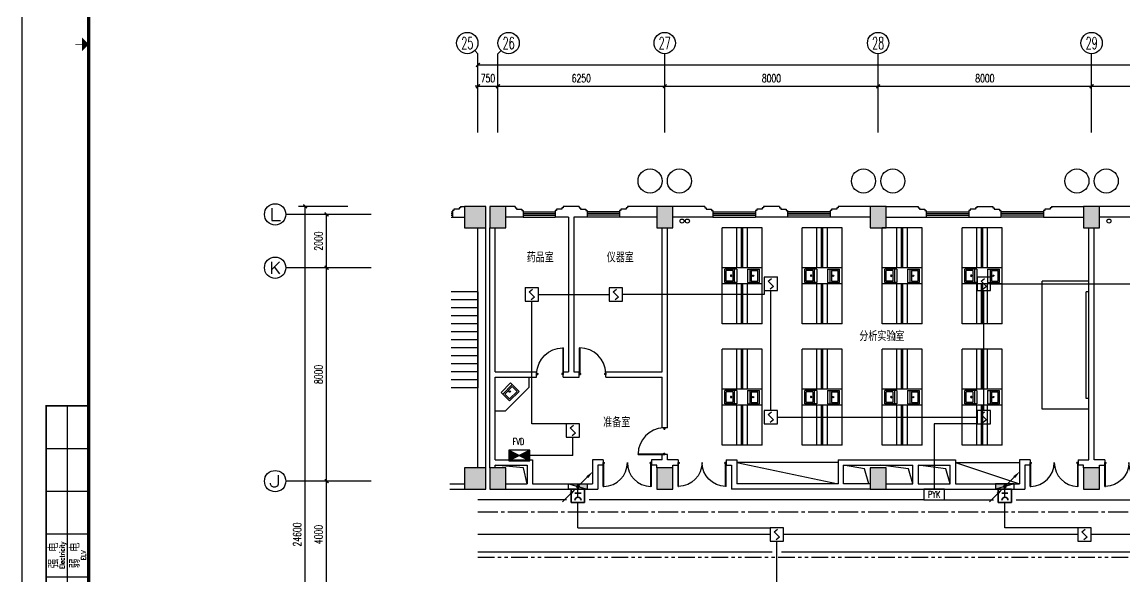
# Model space of a CAD drawing. Extents: x 190999 to 918899, y -200814 to 215286.
# Drawn here: x 428799 to 470135, y 9777 to 30575 of the extents above; entities that cross this region are included whole.
import ezdxf
from ezdxf.enums import TextEntityAlignment as Align

# ---------------------------------------------------------------- set-up
doc = ezdxf.new("R2010")
doc.units = 0
doc.header["$LTSCALE"] = 1000
doc.header["$MEASUREMENT"] = 0
doc.linetypes.add('CENTER2', pattern=[1.125, 0.75, -0.125, 0.125, -0.125])
doc.linetypes.add('PHANTOM2', pattern=[1.25, 0.625, -0.125, 0.125, -0.125, 0.125, -0.125])
doc.layers.get('Defpoints').update_dxf_attribs({"color": 1})
for name, color, linetype in [('00-EQUIP', 3, 'Continuous'), ('00-LWIRE', 4, 'Continuous'), ('00-WIRE-4', 6, 'Continuous'), ('A-墙线', 2, 'Continuous'), ('A-外包装修', 250, 'Continuous'), ('A-外窗', 145, 'Continuous'), ('A-家具', 250, 'Continuous'), ('A-门', 167, 'Continuous'), ('AXIS', 3, 'Continuous'), ('AXIS_TEXT', 7, 'Continuous'), ('COLUMN', 2, 'Continuous'), ('EQUIP_消火栓', 1, 'Continuous'), ('PUB_HATCH', 250, 'Continuous'), ('STAIR', 5, 'Continuous'), ('图框', 189, 'Continuous'), ('房间名称', 7, 'Continuous'), ('暖通-风-说明', 3, 'Continuous'), ('洞口线', 165, 'Continuous'), ('雨水管', 151, 'Continuous')]:
    doc.layers.add(name, color=color, linetype=linetype)
doc.styles.add('_COMPLEX', font='COMPLEX.shx', dxfattribs={"width": 0.5})
doc.styles.add('_TCH_AXIS', font='COMPLEX', dxfattribs={"bigfont": 'GBCBIG'})
doc.styles.add('_TCH_DIM', font='SIMPLEX', dxfattribs={"bigfont": 'GBCBIG'})
doc.styles.add('COMPLEX', font='COMPLEX')
doc.styles.add('DIM_FONT', font='SIMPLEX', dxfattribs={"width": 0.7, "bigfont": 'GBCBIG'})
doc.styles.add('HZ-ZGBZ', font='romanc.shx', dxfattribs={"width": 0.65})
doc.styles.get("Standard").update_dxf_attribs({"font": 'simhei.ttf'})
doc.styles.add('TKZ2_tjkts.shx', font='tjromant.shx', dxfattribs={"bigfont": 'tjkts.shx'})
doc.styles.add('XXK', font='romans.shx', dxfattribs={"width": 0.75, "bigfont": 'hzf.shx'})
doc.styles.add('zz-1', font='arial.ttf', dxfattribs={"width": 0.8})
doc.linetypes.add('4INE', pattern='A,1,-0.15,["4",XXK,S=0.3,R=0,X=-0.1,Y=-0.1],-0.25', length=1.4)
doc.linetypes.add('BIG-DLINE', pattern='A,1,-0.15,["D",XXK,S=0.2,R=0,X=-0.1,Y=-0.09],-0.2', length=1.35)
doc.dimstyles.new('DIMN', dxfattribs={"dimtxt": 300, "dimasz": 100, "dimexe": 250, "dimexo": 300, "dimgap": 150, "dimtad": 1, "dimdec": 0, "dimzin": 0, "dimdsep": 46, "dimtxsty": 'DIM_FONT', "dimblk": 'ARCHTICK', "dimcen": 0.09, "dimclrt": 7, "dimazin": 2, "dimtfac": 1, "dimtdec": 0, "dimtix": 1, "dimtmove": 2, "dimatfit": 3, "dimfxl": 0, "dimtolj": 1, "dimtzin": 0, "dimarcsym": 0})

# ---------------------------------------------------------------- blocks, each defined once
blk = doc.blocks.new('TJAD_TK_A0')
at = {"layer": '图框'}
for p, q in [((973, -441.7), (973, 399.3)), ((2162, -441.7), (2162, 399.3)), ((990, -412.7), (990, -156.7)), ((982, -172.7), (998, -172.7)), ((982, -188.7), (998, -188.7)), ((982, -204.7), (998, -204.7)), ((982, -220.7), (998, -220.7))]:
    blk.add_line(p, q, dxfattribs=at)
at = {"layer": '图框', "const_width": 1.2}
blk.add_lwpolyline([(2152, -431.7), (2152, 389.3), (998, 389.3), (998, -431.7)], close=True, dxfattribs=at)
at = {"layer": '图框'}
for points, const_width in [([(995.5, -21.2), (993, -21.2)], 0.3), ([(998, -431.7), (982, -431.7), (982, -156.7), (998, -156.7)], 0.6)]:
    blk.add_lwpolyline(points, dxfattribs=dict(at, const_width=const_width))
blk.add_solid([(995.5, -23.7), (995.5, -18.7), (998, -21.2)], dxfattribs=at)
at = {"layer": '图框', "style": 'TKZ2_tjkts.shx'}
for s, p in [('强 电', (984.79, -212.7)), ('弱 电', (992.79, -212.7))]:
    blk.add_text(s, height=3.6, rotation=90, dxfattribs=at).set_placement(p, align=Align.MIDDLE_CENTER)
at = {"layer": '图框', "style": 'TKZ2_tjkts.shx', "width": 0.8}
for s, p in [('Electricity', (988.02, -212.7)), ('ELV', (996.02, -212.7))]:
    blk.add_text(s, height=1.8, rotation=90, dxfattribs=at).set_placement(p, align=Align.MIDDLE_CENTER)
blk = doc.blocks.new('m1000')
at = {"layer": 'A-墙线'}
for p, q in [((0, 0), (0, 200)), ((1000, 0), (1000, 200))]:
    blk.add_line(p, q, dxfattribs=at)
at = {"layer": 'A-门'}
for p, q in [((0, 1100), (0, 100)), ((0, 1100), (20, 1100)), ((20, 1100), (20, 150)), ((0, 150), (30, 150)), ((0, 100), (50, 100)), ((30, 150), (30, 130)), ((30, 130), (50, 130)), ((50, 130), (50, 100)), ((950, 130), (950, 100)), ((970, 130), (950, 130)), ((1000, 100), (950, 100)), ((970, 150), (970, 130)), ((1000, 150), (970, 150)), ((1000, 150), (1000, 100))]:
    blk.add_line(p, q, dxfattribs=at)
blk.add_arc((0, 100), 1000, 2.866, 88.854, dxfattribs=at)
blk = doc.blocks.new('m1800')
at = {"layer": 'A-墙线'}
for p, q in [((-900, -100), (-900, 100)), ((900, -100), (900, 100))]:
    blk.add_line(p, q, dxfattribs=at)
at = {"layer": 'A-门'}
for p, q in [((-900, 900), (-900, 0)), ((-900, 900), (-880, 900)), ((-880, 900), (-880, 50)), ((880, 900), (880, 50)), ((900, 900), (880, 900)), ((900, 900), (900, 0)), ((-900, 50), (-870, 50)), ((-900, 0), (-850, 0)), ((-870, 50), (-870, 30)), ((-870, 30), (-850, 30)), ((-850, 30), (-850, 0)), ((850, 30), (850, 0)), ((870, 30), (850, 30)), ((900, 0), (850, 0)), ((870, 50), (870, 30)), ((900, 50), (870, 50))]:
    blk.add_line(p, q, dxfattribs=at)
for centre, start, end in [((-900, 0), 0, 88.7267), ((900, 0), 91.2733, 180)]:
    blk.add_arc(centre, 900, start, end, dxfattribs=at)
blk = doc.blocks.new('$TwtSys$00000434')
for p, q in [((-0.5, 0.5), (-0.5, -0.5)), ((-0.5, -0.5), (0.5, 0.5)), ((0.5, 0.5), (-0.5, 0.5)), ((0.5, -0.5), (0.5, 0.5)), ((-0.5, -0.5), (0.5, -0.5))]:
    blk.add_line(p, q)
blk.add_solid([(0.5, -0.5), (0.5, 0.5), (-0.5, -0.5)])
blk = doc.blocks.new('_ArchTick')
at = {"const_width": 0.5}
blk.add_lwpolyline([(-0.7, -0.7), (0.7, 0.7)], dxfattribs=at)
blk = doc.blocks.new('*D1204')
at = {"layer": 'AXIS', "color": 0, "lineweight": -2}
for p, q in [((468885, 26767), (468885, 28417)), ((468885, 28167), (476885, 28167)), ((476885, 26767), (476885, 28417))]:
    blk.add_line(p, q, dxfattribs=at)
at = {"layer": 'Defpoints', "color": 0}
for p in [(476885, 28167), (468885, 26467), (476885, 26467)]:
    blk.add_point(p, dxfattribs=at)
at = {"layer": 'AXIS', "color": 0, "lineweight": -2, "xscale": 100, "yscale": 100, "zscale": 100, "rotation": 180}
blk.add_blockref('_ArchTick', (468885, 28167), dxfattribs=at)
at = {"layer": 'AXIS', "color": 0, "lineweight": -2, "xscale": 100, "yscale": 100, "zscale": 100}
blk.add_blockref('_ArchTick', (476885, 28167), dxfattribs=at)
at = {"layer": 'AXIS', "color": 7, "insert": (472885, 28467), "char_height": 300, "attachment_point": 5, "style": 'DIM_FONT'}
blk.add_mtext('\\A1;8000', dxfattribs=at)
blk = doc.blocks.new('*D1205')
at = {"layer": 'AXIS', "color": 0, "lineweight": -2}
for p, q in [((460885, 26767), (460885, 28417)), ((460885, 28167), (468885, 28167)), ((468885, 26767), (468885, 28417))]:
    blk.add_line(p, q, dxfattribs=at)
at = {"layer": 'Defpoints', "color": 0}
for p in [(468885, 28167), (460885, 26467), (468885, 26467)]:
    blk.add_point(p, dxfattribs=at)
at = {"layer": 'AXIS', "color": 0, "lineweight": -2, "xscale": 100, "yscale": 100, "zscale": 100, "rotation": 180}
blk.add_blockref('_ArchTick', (460885, 28167), dxfattribs=at)
at = {"layer": 'AXIS', "color": 0, "lineweight": -2, "xscale": 100, "yscale": 100, "zscale": 100}
blk.add_blockref('_ArchTick', (468885, 28167), dxfattribs=at)
at = {"layer": 'AXIS', "color": 7, "insert": (464885, 28467), "char_height": 300, "attachment_point": 5, "style": 'DIM_FONT'}
blk.add_mtext('\\A1;8000', dxfattribs=at)
blk = doc.blocks.new('*D1206')
at = {"layer": 'AXIS', "color": 0, "lineweight": -2}
for p, q in [((452885, 26767), (452885, 28417)), ((452885, 28167), (460885, 28167)), ((460885, 26767), (460885, 28417))]:
    blk.add_line(p, q, dxfattribs=at)
at = {"layer": 'Defpoints', "color": 0}
for p in [(460885, 28167), (452885, 26467), (460885, 26467)]:
    blk.add_point(p, dxfattribs=at)
at = {"layer": 'AXIS', "color": 0, "lineweight": -2, "xscale": 100, "yscale": 100, "zscale": 100, "rotation": 180}
blk.add_blockref('_ArchTick', (452885, 28167), dxfattribs=at)
at = {"layer": 'AXIS', "color": 0, "lineweight": -2, "xscale": 100, "yscale": 100, "zscale": 100}
blk.add_blockref('_ArchTick', (460885, 28167), dxfattribs=at)
at = {"layer": 'AXIS', "color": 7, "insert": (456885, 28467), "char_height": 300, "attachment_point": 5, "style": 'DIM_FONT'}
blk.add_mtext('\\A1;8000', dxfattribs=at)
blk = doc.blocks.new('*D1207')
at = {"layer": 'AXIS', "color": 0, "lineweight": -2}
for p, q in [((446635, 26767), (446635, 28417)), ((446635, 28167), (452885, 28167)), ((452885, 26767), (452885, 28417))]:
    blk.add_line(p, q, dxfattribs=at)
at = {"layer": 'Defpoints', "color": 0}
for p in [(452885, 28167), (446635, 26467), (452885, 26467)]:
    blk.add_point(p, dxfattribs=at)
at = {"layer": 'AXIS', "color": 0, "lineweight": -2, "xscale": 100, "yscale": 100, "zscale": 100, "rotation": 180}
blk.add_blockref('_ArchTick', (446635, 28167), dxfattribs=at)
at = {"layer": 'AXIS', "color": 0, "lineweight": -2, "xscale": 100, "yscale": 100, "zscale": 100}
blk.add_blockref('_ArchTick', (452885, 28167), dxfattribs=at)
at = {"layer": 'AXIS', "color": 7, "insert": (449760, 28467), "char_height": 300, "attachment_point": 5, "style": 'DIM_FONT'}
blk.add_mtext('\\A1;6250', dxfattribs=at)
blk = doc.blocks.new('*D1208')
at = {"layer": 'AXIS', "color": 0, "lineweight": -2}
for p, q in [((445885, 28167), (445785, 28167)), ((445885, 26767), (445885, 28417)), ((445885, 28167), (446635, 28167)), ((446635, 26767), (446635, 28417)), ((446635, 28167), (446735, 28167))]:
    blk.add_line(p, q, dxfattribs=at)
at = {"layer": 'Defpoints', "color": 0}
for p in [(446635, 28167), (445885, 26467), (446635, 26467)]:
    blk.add_point(p, dxfattribs=at)
at = {"layer": 'AXIS', "color": 0, "lineweight": -2, "xscale": 100, "yscale": 100, "zscale": 100}
blk.add_blockref('_ArchTick', (445885, 28167), dxfattribs=at)
at = {"layer": 'AXIS', "color": 0, "lineweight": -2, "xscale": 100, "yscale": 100, "zscale": 100, "rotation": 180}
blk.add_blockref('_ArchTick', (446635, 28167), dxfattribs=at)
at = {"layer": 'AXIS', "color": 7, "insert": (446260, 28467), "char_height": 300, "attachment_point": 5, "style": 'DIM_FONT'}
blk.add_mtext('\\A1;750', dxfattribs=at)
blk = doc.blocks.new('*D1209')
at = {"layer": 'AXIS', "color": 0, "lineweight": -2}
for p, q in [((445885, 26767), (445885, 29217)), ((445885, 28967), (519185, 28967)), ((519185, 26767), (519185, 29217))]:
    blk.add_line(p, q, dxfattribs=at)
at = {"layer": 'Defpoints', "color": 0}
for p in [(519185, 28967), (445885, 26467), (519185, 26467)]:
    blk.add_point(p, dxfattribs=at)
at = {"layer": 'AXIS', "color": 0, "lineweight": -2, "xscale": 100, "yscale": 100, "zscale": 100, "rotation": 180}
blk.add_blockref('_ArchTick', (445885, 28967), dxfattribs=at)
at = {"layer": 'AXIS', "color": 0, "lineweight": -2, "xscale": 100, "yscale": 100, "zscale": 100}
blk.add_blockref('_ArchTick', (519185, 28967), dxfattribs=at)
at = {"layer": 'AXIS', "color": 7, "insert": (482535, 29267), "char_height": 300, "attachment_point": 5, "style": 'DIM_FONT'}
blk.add_mtext('\\A1;73300', dxfattribs=at)
blk = doc.blocks.new('*D1210')
at = {"layer": 'AXIS', "color": 0, "lineweight": -2}
for p, q in [((441006, 23367), (439962, 23367)), ((440212, 21367), (440212, 23367)), ((441006, 21367), (439962, 21367))]:
    blk.add_line(p, q, dxfattribs=at)
at = {"layer": 'Defpoints', "color": 0}
for p in [(440212, 23367), (441306, 23367), (441306, 21367)]:
    blk.add_point(p, dxfattribs=at)
at = {"layer": 'AXIS', "color": 0, "lineweight": -2, "xscale": 100, "yscale": 100, "zscale": 100}
for p, rotation in [((440212, 23367), 90), ((440212, 21367), 270)]:
    blk.add_blockref('_ArchTick', p, dxfattribs=dict(at, rotation=rotation))
at = {"layer": 'AXIS', "color": 7, "insert": (439912, 22367), "char_height": 300, "attachment_point": 5, "rotation": 90, "style": 'DIM_FONT'}
blk.add_mtext('\\A1;2000', dxfattribs=at)
blk = doc.blocks.new('*D1211')
at = {"layer": 'AXIS', "color": 0, "lineweight": -2}
for p, q in [((441006, 21367), (439962, 21367)), ((440212, 13367), (440212, 21367)), ((441006, 13367), (439962, 13367))]:
    blk.add_line(p, q, dxfattribs=at)
at = {"layer": 'Defpoints', "color": 0}
for p in [(440212, 21367), (441306, 21367), (441306, 13367)]:
    blk.add_point(p, dxfattribs=at)
at = {"layer": 'AXIS', "color": 0, "lineweight": -2, "xscale": 100, "yscale": 100, "zscale": 100}
for p, rotation in [((440212, 21367), 90), ((440212, 13367), 270)]:
    blk.add_blockref('_ArchTick', p, dxfattribs=dict(at, rotation=rotation))
at = {"layer": 'AXIS', "color": 7, "insert": (439912, 17367), "char_height": 300, "attachment_point": 5, "rotation": 90, "style": 'DIM_FONT'}
blk.add_mtext('\\A1;8000', dxfattribs=at)
blk = doc.blocks.new('*D1212')
at = {"layer": 'AXIS', "color": 0, "lineweight": -2}
for p, q in [((441006, 13367), (439962, 13367)), ((440212, 9367), (440212, 13367)), ((441006, 9367), (439962, 9367))]:
    blk.add_line(p, q, dxfattribs=at)
at = {"layer": 'Defpoints', "color": 0}
for p in [(440212, 13367), (441306, 13367), (441306, 9367)]:
    blk.add_point(p, dxfattribs=at)
at = {"layer": 'AXIS', "color": 0, "lineweight": -2, "xscale": 100, "yscale": 100, "zscale": 100}
for p, rotation in [((440212, 13367), 90), ((440212, 9367), 270)]:
    blk.add_blockref('_ArchTick', p, dxfattribs=dict(at, rotation=rotation))
at = {"layer": 'AXIS', "color": 7, "insert": (439912, 11367), "char_height": 300, "attachment_point": 5, "rotation": 90, "style": 'DIM_FONT'}
blk.add_mtext('\\A1;4000', dxfattribs=at)
blk = doc.blocks.new('*D1219')
at = {"layer": 'AXIS', "color": 0, "lineweight": -2}
for p, q in [((441006, 23667), (439162, 23667)), ((439412, -933), (439412, 23667)), ((441006, -933), (439162, -933))]:
    blk.add_line(p, q, dxfattribs=at)
at = {"layer": 'Defpoints', "color": 0}
for p in [(439412, 23667), (441306, 23667), (441306, -933)]:
    blk.add_point(p, dxfattribs=at)
at = {"layer": 'AXIS', "color": 0, "lineweight": -2, "xscale": 100, "yscale": 100, "zscale": 100}
for p, rotation in [((439412, 23667), 90), ((439412, -933), 270)]:
    blk.add_blockref('_ArchTick', p, dxfattribs=dict(at, rotation=rotation))
at = {"layer": 'AXIS', "color": 7, "insert": (439112, 11367), "char_height": 300, "attachment_point": 5, "rotation": 90, "style": 'DIM_FONT'}
blk.add_mtext('\\A1;24600', dxfattribs=at)
blk = doc.blocks.new('_AXISO')
blk.add_circle((0, 0), 0.5)
at = {"layer": 'AXIS_TEXT', "style": 'COMPLEX', "width": 1.041667}
blk.add_attdef('A', text='', height=0.56, dxfattribs=at).set_placement((-0.25, -0.28), (0.25, -0.28), align=Align.FIT)
blk = doc.blocks.new('$plan$00001609')
at = {"linetype": 'Continuous'}
for p, q in [((0, -251), (0, 251)), ((0, 251), (450, 251)), ((93, -251), (93, 251)), ((146, -199), (146, 199)), ((146, 199), (397, 199)), ((397, 199), (397, -199)), ((450, 251), (450, -251)), ((0, -251), (450, -251)), ((146, -199), (397, -199))]:
    blk.add_line(p, q, dxfattribs=at)
blk.add_line((238, 2), (238, 0))
blk.add_arc((212, 0), 26, 4.716, 0, dxfattribs=at)
at = {"style": 'zz-1'}
for tag in ['YSIZE', 'XSIZE']:
    blk.add_attdef(tag, (0, 0), '', height=0.5, dxfattribs=at)
blk = doc.blocks.new('_LINKPT1')
at = {"color": 0}
blk.add_line((0, 0), (0, 0), dxfattribs=at)
blk = doc.blocks.new('J62IR8YJ')
for p, q in [((-0.5, 1), (0.5, 1)), ((-0.5, 0), (-0.5, 1)), ((0.5, 1), (0.5, 0)), ((0.5, 0), (-0.5, 0)), ((-0.231, 0.312), (0.231, 0.312)), ((0, 0.598), (0, 0.06))]:
    blk.add_line(p, q)
at = {"const_width": 0.04, "flags": 128}
blk.add_lwpolyline([(-0.5, 0), (-0.5, 1), (0.5, 1), (0.5, 0)], close=True, dxfattribs=at)
blk.add_arc((0, 0.829), 0.231, 180, 0)
at = {"xscale": 0.002, "yscale": 0.00200000000000955, "zscale": 0.002}
for p in [(0, 1), (-0.5, 0.5), (0, 0), (0.5, 0.5)]:
    blk.add_blockref('_LINKPT1', p, dxfattribs=at)
at = {"flags": 9}
blk.add_attdef('A', (0, 0), '', height=0.00002, dxfattribs=at)
blk = doc.blocks.new('3S1KCGW2')
for p, q in [((0.5, 0.5), (-0.5, 0.5)), ((-0.5, 0.5), (-0.5, -0.5)), ((-0.2, 0.2), (0.05, 0.4)), ((0, 0), (-0.2, 0.2)), ((0, 0), (0.2, -0.2)), ((0.5, -0.5), (0.5, 0.5)), ((-0.5, -0.5), (0.5, -0.5)), ((0.2, -0.2), (-0.05, -0.4))]:
    blk.add_line(p, q)
at = {"const_width": 0.04, "flags": 128}
blk.add_lwpolyline([(-0.5, -0.5), (-0.5, 0.5), (0.5, 0.5), (0.5, -0.5)], close=True, dxfattribs=at)
at = {"xscale": 0.002, "yscale": 0.002, "zscale": 0.002}
for p in [(-0.5, 0), (0, 0.5), (0.5, 0), (0, -0.5)]:
    blk.add_blockref('_LINKPT1', p, dxfattribs=at)
at = {"flags": 9}
blk.add_attdef('A', (0, 0), '', height=0.00002, dxfattribs=at)
blk = doc.blocks.new('6H2KALM6')
for p, q in [((-0.78, 0.4), (0.78, -0.4)), ((0.78, 0.4), (-0.78, -0.4)), ((0.78, 0.4), (-0.78, 0.4)), ((-0.78, 0.4), (-0.78, -0.4)), ((0.78, -0.4), (0.78, 0.4)), ((-0.78, -0.4), (0.78, -0.4))]:
    blk.add_line(p, q)
at = {"const_width": 0.04}
blk.add_lwpolyline([(-0.78, 0.4), (-0.78, -0.4), (0.78, -0.4), (0.78, 0.4)], close=True, dxfattribs=at)
for points in [[(-0.78, 0.4), (0, 0), (-0.78, -0.4)], [(0.78, 0.4), (0, 0), (0.78, -0.4)]]:
    blk.add_solid(points)
at = {"xscale": 0.002, "yscale": 0.002, "zscale": 0.002}
for p in [(-0.78, 0), (0, 0.4), (0.78, 0), (0, -0.4)]:
    blk.add_blockref('_LINKPT1', p, dxfattribs=at)
at = {"flags": 9}
blk.add_attdef('A', (0, 0), '', height=0.00002, dxfattribs=at)
blk = doc.blocks.new('6A2DRK5Q')
for p, q in [((0.78, 0.4), (-0.78, 0.4)), ((-0.78, 0.4), (-0.78, -0.4)), ((0.78, -0.4), (0.78, 0.4)), ((-0.78, -0.4), (0.78, -0.4))]:
    blk.add_line(p, q)
at = {"xscale": 0.002, "yscale": 0.002, "zscale": 0.002}
for p in [(-0.78, 0), (0, 0.4), (0.78, 0), (0, -0.4)]:
    blk.add_blockref('_LINKPT1', p, dxfattribs=at)
at = {"style": '_COMPLEX', "width": 0.6, "flags": 8}
blk.add_attdef('$TEXT$', text='', height=0.52, dxfattribs=at).set_placement((0, 0), align=Align.MIDDLE_CENTER)
at = {"flags": 9}
blk.add_attdef('A', (0, 0), '', height=0.00002, dxfattribs=at)
blk = doc.blocks.new('_WRLD1L')
for p, q in [((0.7, 0.7), (0, 0)), ((0.104, 0.104), (0.104, 0.104)), ((-0.104, -0.104), (-0.104, -0.104))]:
    blk.add_line(p, q)
at = {"const_width": 0.142}
blk.add_lwpolyline([(-0.071, 0, 1), (0.071, 0, 1)], format="xyb", close=True, dxfattribs=at)
blk.add_solid([(0.63, 0.77), (0.77, 0.63), (1.15, 1.15)])
at = {"width": 0.8, "flags": 9}
blk.add_attdef('A', (0, 0), '', height=0.00002, dxfattribs=at)
blk = doc.blocks.new('_WRLD10L')
for p, q in [((1.15, 1.15), (0.55, 0.55)), ((0.104, 0.104), (0.104, 0.104)), ((-0.104, -0.104), (-0.104, -0.104))]:
    blk.add_line(p, q)
at = {"const_width": 0.142}
blk.add_lwpolyline([(-0.071, 0, 1), (0.071, 0, 1)], format="xyb", close=True, dxfattribs=at)
blk.add_solid([(0.62, 0.48), (0.48, 0.62), (0.1, 0.1)])
at = {"width": 0.8, "flags": 9}
blk.add_attdef('A', (0, 0), '', height=0.00002, dxfattribs=at)

msp = doc.modelspace()

# ---------------------------------------------------------------- hatches: boundary and pattern name
at = {"layer": 'PUB_HATCH'}
for points in [[(445384.6, 23667.4), (445384.6, 22867.4), (446184.6, 22867.4), (446184.6, 23667.4)], [(446334.6, 23667.4), (446334.6, 22867.4), (446934.6, 22867.4), (446934.6, 23667.4)], [(452584.6, 23667.4), (452584.6, 22867.4), (453184.6, 22867.4), (453184.6, 23667.4)], [(460584.6, 23667.4), (460584.6, 22867.4), (461184.6, 22867.4), (461184.6, 23667.4)], [(468584.6, 23667.4), (468584.6, 22867.4), (469184.6, 22867.4), (469184.6, 23667.4)], [(445384.6, 13867.4), (445384.6, 13067.4), (446184.6, 13067.4), (446184.6, 13867.4)], [(446334.6, 13867.4), (446334.6, 13067.4), (446934.6, 13067.4), (446934.6, 13867.4)], [(452584.6, 13867.4), (452584.6, 13067.4), (453184.6, 13067.4), (453184.6, 13867.4)], [(460584.6, 13867.4), (460584.6, 13067.4), (461184.6, 13067.4), (461184.6, 13867.4)], [(468584.6, 13867.4), (468584.6, 13067.4), (469184.6, 13067.4), (469184.6, 13867.4)]]:
    msp.add_hatch(color=256, dxfattribs=at).paths.add_polyline_path(points)

# ---------------------------------------------------------------- linework, layer by layer
at = {"layer": '00-WIRE-4'}
for p, q in [((465092.7, 20767.4), (472629.7, 20767.4)), ((448149, 20367.4), (450802.3, 20367.4)), ((456617.9, 20367.4), (451302.3, 20367.4)), ((456617.9, 20517.4), (456617.9, 20367.4)), ((456867.9, 16017.4), (456867.9, 20517.4)), ((464842.7, 16017.4), (464842.7, 20517.4)), ((447899, 15517.4), (447899, 20117.4)), ((457117.9, 15767.4), (464592.7, 15767.4)), ((449197.1, 15517.4), (447899, 15517.4)), ((462984.6, 15517.4), (462984.6, 13067.4)), ((464592.7, 15517.4), (462984.6, 15517.4)), ((449447.1, 14323.3), (449447.1, 15017.4)), ((449447.1, 14323.3), (447824.6, 14323.3)), ((449634.6, 11617.4), (449634.6, 12567.4)), ((465634.3, 11617.4), (465634.3, 12567.4)), ((449634.6, 11617.4), (456834.6, 11617.4)), ((468367.9, 11617.4), (465634.3, 11617.4)), ((456834.6, 11367.4), (445884.6, 11367.4)), ((468367.9, 11367.4), (457334.6, 11367.4)), ((479901.2, 11367.4), (468867.9, 11367.4)), ((457084.6, 7217.4), (457084.6, 11117.4))]:
    msp.add_line(p, q, dxfattribs=at)
at = {"layer": '00-WIRE-4', "linetype": '4INE'}
for p, q in [((449209.6, 12667.4), (445884.6, 12667.4)), ((462594.6, 12667.4), (450059.6, 12667.4)), ((463374.6, 12667.4), (465209.3, 12667.4)), ((466059.3, 12667.4), (476459.6, 12667.4))]:
    msp.add_line(p, q, dxfattribs=at)
at = {"layer": '00-WIRE-4', "linetype": 'CENTER2'}
msp.add_line((445884.6, 12217.4), (476634.6, 12217.4), dxfattribs=at)
at = {"layer": '00-WIRE-4', "linetype": 'BIG-DLINE'}
for p, q in [((445884.6, 10717.4), (456909.6, 10717.4)), ((457259.6, 10717.4), (505459.6, 10717.4))]:
    msp.add_line(p, q, dxfattribs=at)
at = {"layer": '00-WIRE-4', "linetype": 'PHANTOM2'}
msp.add_line((445884.6, 10517.4), (509384.6, 10517.4), dxfattribs=at)
at = {"layer": 'A-墙线'}
for p, q in [((444984.6, 23567.4), (444984.6, 23517.4)), ((445184.6, 23567.4), (444984.6, 23567.4)), ((445184.6, 23617.4), (445184.6, 23567.4)), ((445234.6, 23617.4), (445184.6, 23617.4)), ((445234.6, 23667.4), (445234.6, 23617.4)), ((445234.6, 23667.4), (445384.6, 23667.4)), ((447284.6, 23667.4), (446934.6, 23667.4)), ((447284.6, 23667.4), (447284.6, 23617.4)), ((447284.6, 23617.4), (447334.6, 23617.4)), ((447334.6, 23617.4), (447334.6, 23567.4)), ((447334.6, 23567.4), (447534.6, 23567.4)), ((447534.6, 23567.4), (447534.6, 23517.4)), ((448834.6, 23567.4), (448834.6, 23517.4)), ((449034.6, 23567.4), (448834.6, 23567.4)), ((449034.6, 23617.4), (449034.6, 23567.4)), ((449084.6, 23617.4), (449034.6, 23617.4)), ((449684.6, 23667.4), (449084.6, 23667.4)), ((449084.6, 23667.4), (449084.6, 23617.4)), ((449684.6, 23667.4), (449684.6, 23617.4)), ((449684.6, 23617.4), (449734.6, 23617.4)), ((449734.6, 23617.4), (449734.6, 23567.4)), ((449734.6, 23567.4), (449934.6, 23567.4)), ((449934.6, 23567.4), (449934.6, 23517.4)), ((451234.6, 23567.4), (451234.6, 23517.4)), ((451434.6, 23567.4), (451234.6, 23567.4)), ((451434.6, 23617.4), (451434.6, 23567.4)), ((451484.6, 23617.4), (451434.6, 23617.4)), ((452584.6, 23667.4), (451484.6, 23667.4)), ((451484.6, 23667.4), (451484.6, 23617.4)), ((454384.6, 23667.4), (453184.6, 23667.4)), ((454384.6, 23667.4), (454384.6, 23617.4)), ((454384.6, 23617.4), (454434.6, 23617.4)), ((454434.6, 23617.4), (454434.6, 23567.4)), ((454434.6, 23567.4), (454634.6, 23567.4)), ((454634.6, 23567.4), (454634.6, 23517.4)), ((456334.6, 23567.4), (456334.6, 23517.4)), ((456534.6, 23567.4), (456334.6, 23567.4)), ((456534.6, 23617.4), (456534.6, 23567.4)), ((456584.6, 23617.4), (456534.6, 23617.4)), ((457184.6, 23667.4), (456584.6, 23667.4)), ((456584.6, 23667.4), (456584.6, 23617.4)), ((457184.6, 23667.4), (457184.6, 23617.4)), ((457184.6, 23617.4), (457234.6, 23617.4)), ((457234.6, 23617.4), (457234.6, 23567.4)), ((457234.6, 23567.4), (457434.6, 23567.4)), ((457434.6, 23567.4), (457434.6, 23517.4)), ((459134.6, 23567.4), (459134.6, 23517.4)), ((459334.6, 23567.4), (459134.6, 23567.4)), ((459334.6, 23617.4), (459334.6, 23567.4)), ((459384.6, 23617.4), (459334.6, 23617.4)), ((460584.6, 23667.4), (459384.6, 23667.4)), ((459384.6, 23667.4), (459384.6, 23617.4)), ((461184.6, 23667.4), (462384.6, 23667.4)), ((462384.6, 23667.4), (462384.6, 23617.4)), ((462384.6, 23617.4), (462434.6, 23617.4)), ((462434.6, 23617.4), (462434.6, 23567.4)), ((462434.6, 23567.4), (462634.6, 23567.4)), ((462634.6, 23567.4), (462634.6, 23517.4)), ((464334.6, 23567.4), (464334.6, 23517.4)), ((464534.6, 23567.4), (464334.6, 23567.4)), ((464534.6, 23617.4), (464534.6, 23567.4)), ((464584.6, 23617.4), (464534.6, 23617.4)), ((464584.6, 23667.4), (465184.6, 23667.4)), ((464584.6, 23667.4), (464584.6, 23617.4)), ((465184.6, 23667.4), (465184.6, 23617.4)), ((465184.6, 23617.4), (465234.6, 23617.4)), ((465234.6, 23617.4), (465234.6, 23567.4)), ((465234.6, 23567.4), (465434.6, 23567.4)), ((465434.6, 23567.4), (465434.6, 23517.4)), ((467134.6, 23567.4), (467134.6, 23517.4)), ((467334.6, 23567.4), (467134.6, 23567.4)), ((467334.6, 23617.4), (467334.6, 23567.4)), ((467384.6, 23617.4), (467334.6, 23617.4)), ((467384.6, 23667.4), (468584.6, 23667.4)), ((467384.6, 23667.4), (467384.6, 23617.4)), ((470384.6, 23667.4), (469184.6, 23667.4)), ((444984.6, 23517.4), (444934.6, 23517.4)), ((444934.6, 23517.4), (444934.6, 23267.4)), ((444934.6, 23267.4), (445384.6, 23267.4)), ((447584.6, 23267.4), (446934.6, 23267.4)), ((447534.6, 23517.4), (447584.6, 23517.4)), ((447584.6, 23517.4), (447584.6, 23267.4)), ((448834.6, 23517.4), (448784.6, 23517.4)), ((448784.6, 23517.4), (448784.6, 23267.4)), ((449284.6, 23267.4), (448784.6, 23267.4)), ((449284.6, 23267.4), (449284.6, 17467.4)), ((449484.6, 23267.4), (449484.6, 17467.4)), ((449984.6, 23267.4), (449484.6, 23267.4)), ((449934.6, 23517.4), (449984.6, 23517.4)), ((449984.6, 23517.4), (449984.6, 23267.4)), ((451234.6, 23517.4), (451184.6, 23517.4)), ((451184.6, 23517.4), (451184.6, 23267.4)), ((452584.6, 23267.4), (451184.6, 23267.4)), ((454684.6, 23267.4), (453184.6, 23267.4)), ((454634.6, 23517.4), (454684.6, 23517.4)), ((454684.6, 23517.4), (454684.6, 23267.4)), ((456334.6, 23517.4), (456284.6, 23517.4)), ((456284.6, 23517.4), (456284.6, 23267.4)), ((457484.6, 23267.4), (456284.6, 23267.4)), ((457434.6, 23517.4), (457484.6, 23517.4)), ((457484.6, 23517.4), (457484.6, 23267.4)), ((459134.6, 23517.4), (459084.6, 23517.4)), ((459084.6, 23517.4), (459084.6, 23267.4)), ((460584.6, 23267.4), (459084.6, 23267.4)), ((461184.6, 23267.4), (462684.6, 23267.4)), ((462634.6, 23517.4), (462684.6, 23517.4)), ((462684.6, 23517.4), (462684.6, 23267.4)), ((464334.6, 23517.4), (464284.6, 23517.4)), ((464284.6, 23517.4), (464284.6, 23267.4)), ((464284.6, 23267.4), (465484.6, 23267.4)), ((465434.6, 23517.4), (465484.6, 23517.4)), ((465484.6, 23517.4), (465484.6, 23267.4)), ((467134.6, 23517.4), (467084.6, 23517.4)), ((467084.6, 23517.4), (467084.6, 23267.4)), ((467084.6, 23267.4), (468584.6, 23267.4)), ((470684.6, 23267.4), (469184.6, 23267.4)), ((445884.6, 13867.4), (445884.6, 22867.4)), ((446184.6, 13867.4), (446184.6, 22967.4)), ((446334.6, 13867.4), (446334.6, 22867.4)), ((446534.6, 17467.4), (446534.6, 22867.4)), ((452784.6, 17467.4), (452784.6, 22867.4)), ((452984.6, 15367.4), (452984.6, 22867.4)), ((468784.6, 14167.4), (468784.6, 22867.4)), ((468984.6, 14167.4), (468984.6, 22867.4)), ((446534.6, 17467.4), (448084.6, 17467.4)), ((449084.6, 17467.4), (449284.6, 17467.4)), ((449484.6, 17467.4), (449684.6, 17467.4)), ((450684.6, 17467.4), (452784.6, 17467.4)), ((446534.6, 17267.4), (448084.6, 17267.4)), ((446534.6, 14167.4), (446534.6, 17267.4)), ((449084.6, 17267.4), (449684.6, 17267.4)), ((450684.6, 17267.4), (452784.6, 17267.4)), ((452784.6, 15367.4), (452784.6, 17267.4)), ((450584.6, 14167.4), (450184.6, 14167.4)), ((450184.6, 14167.4), (450184.6, 13267.4)), ((452784.6, 14167.4), (452384.6, 14167.4)), ((452784.6, 14167.4), (452784.6, 14367.4)), ((452984.6, 14167.4), (452984.6, 14367.4)), ((453384.6, 14167.4), (452984.6, 14167.4)), ((455184.6, 14167.4), (455584.6, 14167.4)), ((455584.6, 14167.4), (455584.6, 13267.4)), ((459384.6, 14167.4), (459384.6, 13267.4)), ((459384.6, 14167.4), (463784.6, 14167.4)), ((463784.6, 14167.4), (463784.6, 13267.4)), ((466584.6, 14167.4), (466184.6, 14167.4)), ((466184.6, 14167.4), (466184.6, 13267.4)), ((468384.6, 14167.4), (468784.6, 14167.4)), ((469384.6, 14167.4), (468984.6, 14167.4)), ((446534.6, 13867.4), (446534.6, 13967.4)), ((450584.6, 13967.4), (450384.6, 13967.4)), ((450384.6, 13967.4), (450384.6, 13067.4)), ((452584.6, 13967.4), (452384.6, 13967.4)), ((452584.6, 13867.4), (452584.6, 13967.4)), ((453184.6, 13967.4), (453384.6, 13967.4)), ((453184.6, 13867.4), (453184.6, 13967.4)), ((455184.6, 13967.4), (455384.6, 13967.4)), ((455384.6, 13967.4), (455384.6, 13067.4)), ((459584.6, 13967.4), (462184.6, 13967.4)), ((459584.6, 13267.4), (459584.6, 13967.4)), ((462184.6, 13267.4), (462184.6, 13967.4)), ((462384.6, 13967.4), (463584.6, 13967.4)), ((462384.6, 13967.4), (462384.6, 13267.4)), ((463584.6, 13267.4), (463584.6, 13967.4)), ((466584.6, 13967.4), (466384.6, 13967.4)), ((466384.6, 13967.4), (466384.6, 13067.4)), ((468584.6, 13967.4), (468384.6, 13967.4)), ((468584.6, 13867.4), (468584.6, 13967.4)), ((469184.6, 13967.4), (469384.6, 13967.4)), ((469184.6, 13767.4), (469184.6, 13967.4)), ((444834.6, 13267.4), (445384.6, 13267.4)), ((446934.6, 13267.4), (447734.6, 13267.4)), ((447934.6, 13267.4), (450184.6, 13267.4)), ((459384.6, 13267.4), (455584.6, 13267.4)), ((460584.6, 13267.4), (459584.6, 13267.4)), ((461184.6, 13267.4), (462184.6, 13267.4)), ((462384.6, 13267.4), (463584.6, 13267.4)), ((463784.6, 13267.4), (466184.6, 13267.4)), ((444834.6, 13067.4), (445384.6, 13067.4)), ((446934.6, 13067.4), (450384.6, 13067.4)), ((460584.6, 13067.4), (455384.6, 13067.4)), ((461184.6, 13067.4), (466384.6, 13067.4))]:
    msp.add_line(p, q, dxfattribs=at)
for points in [[(446534.6, 14167.4), (447934.6, 14167.4), (447934.6, 13267.4)], [(446534.6, 13967.4), (447734.6, 13967.4), (447734.6, 13267.4)]]:
    msp.add_lwpolyline(points, dxfattribs=at)
at = {"layer": 'A-外包装修'}
for centre in [(452334.6, 24617.4), (453434.6, 24617.4), (460334.6, 24617.4), (461434.6, 24617.4), (468334.6, 24617.4), (469434.6, 24617.4)]:
    msp.add_circle(centre, 450, dxfattribs=at)
at = {"layer": 'A-外窗'}
for p, q in [((444884.6, 23467.4), (444934.6, 23467.4)), ((444884.6, 23397.4), (444934.6, 23397.4)), ((444884.6, 23337.4), (444934.6, 23337.4)), ((444884.6, 23267.4), (444934.6, 23267.4)), ((447584.6, 23467.4), (448784.6, 23467.4)), ((447584.6, 23397.4), (448784.6, 23397.4)), ((447584.6, 23337.4), (448784.6, 23337.4)), ((447584.6, 23267.4), (448784.6, 23267.4)), ((451184.6, 23467.4), (449984.6, 23467.4)), ((451184.6, 23397.4), (449984.6, 23397.4)), ((451184.6, 23337.4), (449984.6, 23337.4)), ((451184.6, 23267.4), (449984.6, 23267.4)), ((454684.6, 23467.4), (456284.6, 23467.4)), ((454684.6, 23397.4), (456284.6, 23397.4)), ((454684.6, 23337.4), (456284.6, 23337.4)), ((454684.6, 23267.4), (456284.6, 23267.4)), ((459084.6, 23467.4), (457484.6, 23467.4)), ((459084.6, 23397.4), (457484.6, 23397.4)), ((459084.6, 23337.4), (457484.6, 23337.4)), ((459084.6, 23267.4), (457484.6, 23267.4)), ((462684.6, 23467.4), (464284.6, 23467.4)), ((462684.6, 23397.4), (464284.6, 23397.4)), ((462684.6, 23337.4), (464284.6, 23337.4)), ((462684.6, 23267.4), (464284.6, 23267.4)), ((467084.6, 23467.4), (465484.6, 23467.4)), ((467084.6, 23397.4), (465484.6, 23397.4)), ((467084.6, 23337.4), (465484.6, 23337.4)), ((467084.6, 23267.4), (465484.6, 23267.4))]:
    msp.add_line(p, q, dxfattribs=at)
at = {"layer": 'A-家具'}
for p, q in [((455034.6, 19267.4), (455034.6, 22867.4)), ((456534.6, 22867.4), (455034.6, 22867.4)), ((455584.6, 21367.4), (455584.6, 22867.4)), ((455759.6, 21367.4), (455759.6, 22867.4)), ((455809.6, 21367.4), (455809.6, 22867.4)), ((455984.6, 21367.4), (455984.6, 22867.4)), ((456534.6, 19267.4), (456534.6, 22867.4)), ((458034.6, 19267.4), (458034.6, 22867.4)), ((459534.6, 22867.4), (458034.6, 22867.4)), ((458584.6, 21367.4), (458584.6, 22867.4)), ((458759.6, 21367.4), (458759.6, 22867.4)), ((458809.6, 21367.4), (458809.6, 22867.4)), ((458984.6, 21367.4), (458984.6, 22867.4)), ((459534.6, 19267.4), (459534.6, 22867.4)), ((461034.6, 19267.4), (461034.6, 22867.4)), ((462534.6, 22867.4), (461034.6, 22867.4)), ((461584.6, 21367.4), (461584.6, 22867.4)), ((461759.6, 21367.4), (461759.6, 22867.4)), ((461809.6, 21367.4), (461809.6, 22867.4)), ((461984.6, 21367.4), (461984.6, 22867.4)), ((462534.6, 19267.4), (462534.6, 22867.4)), ((464034.6, 19267.4), (464034.6, 22867.4)), ((465534.6, 22867.4), (464034.6, 22867.4)), ((464584.6, 21367.4), (464584.6, 22867.4)), ((464759.6, 21367.4), (464759.6, 22867.4)), ((464809.6, 21367.4), (464809.6, 22867.4)), ((464984.6, 21367.4), (464984.6, 22867.4)), ((465534.6, 19267.4), (465534.6, 22867.4)), ((456534.6, 21367.4), (455034.6, 21367.4)), ((459534.6, 21367.4), (458034.6, 21367.4)), ((462534.6, 21367.4), (461034.6, 21367.4)), ((465534.6, 21367.4), (464034.6, 21367.4)), ((456534.6, 20767.4), (455034.6, 20767.4)), ((455584.6, 19267.4), (455584.6, 20767.4)), ((455759.6, 19267.4), (455759.6, 20767.4)), ((455809.6, 19267.4), (455809.6, 20767.4)), ((455984.6, 19267.4), (455984.6, 20767.4)), ((459534.6, 20767.4), (458034.6, 20767.4)), ((458584.6, 19267.4), (458584.6, 20767.4)), ((458759.6, 19267.4), (458759.6, 20767.4)), ((458809.6, 19267.4), (458809.6, 20767.4)), ((458984.6, 19267.4), (458984.6, 20767.4)), ((462534.6, 20767.4), (461034.6, 20767.4)), ((461584.6, 19267.4), (461584.6, 20767.4)), ((461759.6, 19267.4), (461759.6, 20767.4)), ((461809.6, 19267.4), (461809.6, 20767.4)), ((461984.6, 19267.4), (461984.6, 20767.4)), ((465534.6, 20767.4), (464034.6, 20767.4)), ((464584.6, 19267.4), (464584.6, 20767.4)), ((464759.6, 19267.4), (464759.6, 20767.4)), ((464809.6, 19267.4), (464809.6, 20767.4)), ((464984.6, 19267.4), (464984.6, 20767.4)), ((467034.6, 16067.4), (467034.6, 20867.4)), ((468784.6, 20867.4), (467034.6, 20867.4)), ((468684.6, 16467.4), (468684.6, 20467.4)), ((468784.6, 20467.4), (468684.6, 20467.4)), ((456534.6, 19267.4), (455034.6, 19267.4)), ((459534.6, 19267.4), (458034.6, 19267.4)), ((462534.6, 19267.4), (461034.6, 19267.4)), ((465534.6, 19267.4), (464034.6, 19267.4)), ((455034.6, 14717.4), (455034.6, 18317.4)), ((456534.6, 18317.4), (455034.6, 18317.4)), ((455584.6, 16817.4), (455584.6, 18317.4)), ((455759.6, 16817.4), (455759.6, 18317.4)), ((455809.6, 16817.4), (455809.6, 18317.4)), ((455984.6, 16817.4), (455984.6, 18317.4)), ((456534.6, 14717.4), (456534.6, 18317.4)), ((458034.6, 14717.4), (458034.6, 18317.4)), ((459534.6, 18317.4), (458034.6, 18317.4)), ((458584.6, 16817.4), (458584.6, 18317.4)), ((458759.6, 16817.4), (458759.6, 18317.4)), ((458809.6, 16817.4), (458809.6, 18317.4)), ((458984.6, 16817.4), (458984.6, 18317.4)), ((459534.6, 14717.4), (459534.6, 18317.4)), ((462534.6, 18317.4), (461034.6, 18317.4)), ((461034.6, 14717.4), (461034.6, 18317.4)), ((461584.6, 16817.4), (461584.6, 18317.4)), ((461759.6, 16817.4), (461759.6, 18317.4)), ((461809.6, 16817.4), (461809.6, 18317.4)), ((461984.6, 16817.4), (461984.6, 18317.4)), ((462534.6, 14717.4), (462534.6, 18317.4)), ((464034.6, 14717.4), (464034.6, 18317.4)), ((465534.6, 18317.4), (464034.6, 18317.4)), ((464584.6, 16817.4), (464584.6, 18317.4)), ((464759.6, 16817.4), (464759.6, 18317.4)), ((464809.6, 16817.4), (464809.6, 18317.4)), ((464984.6, 16817.4), (464984.6, 18317.4)), ((465534.6, 14717.4), (465534.6, 18317.4)), ((447809.6, 16892.4), (447809.6, 17267.4)), ((447809.6, 16892.4), (446909.6, 15992.4)), ((456534.6, 16817.4), (455034.6, 16817.4)), ((459534.6, 16817.4), (458034.6, 16817.4)), ((462534.6, 16817.4), (461034.6, 16817.4)), ((465534.6, 16817.4), (464034.6, 16817.4)), ((456534.6, 16217.4), (455034.6, 16217.4)), ((455584.6, 14717.4), (455584.6, 16217.4)), ((455759.6, 14717.4), (455759.6, 16217.4)), ((455809.6, 14717.4), (455809.6, 16217.4)), ((455984.6, 14717.4), (455984.6, 16217.4)), ((459534.6, 16217.4), (458034.6, 16217.4)), ((458584.6, 14717.4), (458584.6, 16217.4)), ((458759.6, 14717.4), (458759.6, 16217.4)), ((458809.6, 14717.4), (458809.6, 16217.4)), ((458984.6, 14717.4), (458984.6, 16217.4)), ((462534.6, 16217.4), (461034.6, 16217.4)), ((461584.6, 14717.4), (461584.6, 16217.4)), ((461759.6, 14717.4), (461759.6, 16217.4)), ((461809.6, 14717.4), (461809.6, 16217.4)), ((461984.6, 14717.4), (461984.6, 16217.4)), ((465534.6, 16217.4), (464034.6, 16217.4)), ((464584.6, 14717.4), (464584.6, 16217.4)), ((464759.6, 14717.4), (464759.6, 16217.4)), ((464809.6, 14717.4), (464809.6, 16217.4)), ((464984.6, 14717.4), (464984.6, 16217.4)), ((468784.6, 16467.4), (468684.6, 16467.4)), ((446909.6, 15992.4), (446534.6, 15992.4)), ((468784.6, 16067.4), (467034.6, 16067.4)), ((456534.6, 14717.4), (455034.6, 14717.4)), ((459534.6, 14717.4), (458034.6, 14717.4)), ((462534.6, 14717.4), (461034.6, 14717.4)), ((465534.6, 14717.4), (464034.6, 14717.4)), ((459384.6, 14067.4), (455584.6, 14067.4)), ((455584.6, 14067.4), (459384.6, 13267.4)), ((463784.6, 14067.4), (466184.6, 14067.4)), ((463784.6, 14067.4), (466184.6, 13267.4))]:
    msp.add_line(p, q, dxfattribs=at)
at = {"layer": 'AXIS'}
for p, q in [((445767.4, 29503.6), (445884.6, 29386.5)), ((445884.6, 26437.4), (445884.6, 29386.5)), ((446751.7, 29503.6), (446634.6, 29386.5)), ((446634.6, 26437.4), (446634.6, 29386.5)), ((452884.6, 26437.4), (452884.6, 29386.5)), ((460884.6, 26437.4), (460884.6, 29386.5)), ((468884.6, 26437.4), (468884.6, 29386.5)), ((441884.6, 23367.4), (438684.6, 23367.4)), ((441884.6, 21367.4), (438684.6, 21367.4)), ((441884.6, 13367.4), (438684.6, 13367.4))]:
    msp.add_line(p, q, dxfattribs=at)
at = {"layer": 'COLUMN'}
for p, q in [((445384.6, 23667.4), (445384.6, 22867.4)), ((446184.6, 23667.4), (445384.6, 23667.4)), ((446184.6, 22867.4), (446184.6, 23667.4)), ((446334.6, 23667.4), (446334.6, 22867.4)), ((446934.6, 23667.4), (446334.6, 23667.4)), ((446934.6, 22867.4), (446934.6, 23667.4)), ((452584.6, 23667.4), (452584.6, 22867.4)), ((453184.6, 23667.4), (452584.6, 23667.4)), ((453184.6, 22867.4), (453184.6, 23667.4)), ((460584.6, 23667.4), (460584.6, 22867.4)), ((461184.6, 23667.4), (460584.6, 23667.4)), ((461184.6, 22867.4), (461184.6, 23667.4)), ((468584.6, 23667.4), (468584.6, 22867.4)), ((469184.6, 23667.4), (468584.6, 23667.4)), ((469184.6, 22867.4), (469184.6, 23667.4)), ((445384.6, 22867.4), (446184.6, 22867.4)), ((446334.6, 22867.4), (446934.6, 22867.4)), ((452584.6, 22867.4), (453184.6, 22867.4)), ((460584.6, 22867.4), (461184.6, 22867.4)), ((468584.6, 22867.4), (469184.6, 22867.4)), ((445384.6, 13867.4), (445384.6, 13067.4)), ((446184.6, 13867.4), (445384.6, 13867.4)), ((446184.6, 13067.4), (446184.6, 13867.4)), ((446334.6, 13867.4), (446334.6, 13067.4)), ((446934.6, 13867.4), (446334.6, 13867.4)), ((446934.6, 13067.4), (446934.6, 13867.4)), ((452584.6, 13867.4), (452584.6, 13067.4)), ((453184.6, 13867.4), (452584.6, 13867.4)), ((453184.6, 13067.4), (453184.6, 13867.4)), ((460584.6, 13867.4), (460584.6, 13067.4)), ((461184.6, 13867.4), (460584.6, 13867.4)), ((461184.6, 13067.4), (461184.6, 13867.4)), ((468584.6, 13867.4), (468584.6, 13067.4)), ((469184.6, 13867.4), (468584.6, 13867.4)), ((469184.6, 13067.4), (469184.6, 13867.4)), ((445384.6, 13067.4), (446184.6, 13067.4)), ((446334.6, 13067.4), (446934.6, 13067.4)), ((452584.6, 13067.4), (453184.6, 13067.4)), ((460584.6, 13067.4), (461184.6, 13067.4)), ((468584.6, 13067.4), (469184.6, 13067.4))]:
    msp.add_line(p, q, dxfattribs=at)
at = {"layer": 'STAIR'}
for p, q in [((445884.6, 20467.4), (444884.6, 20467.4)), ((445884.6, 20467.4), (445884.6, 16867.4)), ((445884.6, 20167.4), (444884.6, 20167.4)), ((445884.6, 19867.4), (444884.6, 19867.4)), ((445884.6, 19567.4), (444884.6, 19567.4)), ((445884.6, 19267.4), (444884.6, 19267.4)), ((445884.6, 18967.4), (444884.6, 18967.4)), ((445884.6, 18667.4), (444884.6, 18667.4)), ((445884.6, 18367.4), (444884.6, 18367.4)), ((445884.6, 18067.4), (444884.6, 18067.4)), ((445884.6, 17767.4), (444884.6, 17767.4)), ((445884.6, 17467.4), (444884.6, 17467.4)), ((445884.6, 17167.4), (444884.6, 17167.4)), ((445884.6, 16867.4), (444884.6, 16867.4))]:
    msp.add_line(p, q, dxfattribs=at)
at = {"layer": '洞口线', "ltscale": 2}
for points in [[(447734.6, 13267.4), (447592.1, 13872.3), (446534.6, 13967.4)], [(460534.6, 13267.4), (460373.6, 13829.5), (459584.6, 13967.4)], [(462184.6, 13267.4), (462023.6, 13829.5), (460984.6, 13967.4)], [(463584.6, 13267.4), (463423.6, 13829.5), (462384.6, 13967.4)]]:
    msp.add_lwpolyline(points, dxfattribs=at)
at = {"layer": '雨水管'}
for centre in [(453534.6, 23117.4), (453734.6, 23117.4), (469534.6, 23117.4)]:
    msp.add_circle(centre, 75, dxfattribs=at)

# ---------------------------------------------------------------- block references
at = {"layer": '00-EQUIP', "xscale": 500, "yscale": 500, "zscale": 500}
for name, p in [('3S1KCGW2', (456867.9, 20767.4)), ('3S1KCGW2', (464842.7, 20767.4)), ('3S1KCGW2', (447899, 20367.4)), ('3S1KCGW2', (451052.3, 20367.4)), ('3S1KCGW2', (456867.9, 15767.4)), ('3S1KCGW2', (464842.7, 15767.4)), ('3S1KCGW2', (449447.1, 15267.4)), ('6H2KALM6', (447434.6, 14323.3))]:
    msp.add_blockref(name, p, dxfattribs=at)
at = {"layer": '00-EQUIP', "yscale": 500, "zscale": 500, "rotation": 180}
for name, p, xscale in [('J62IR8YJ', (449634.6, 13067.4), 500), ('J62IR8YJ', (449634.6, 13067.4), -500), ('J62IR8YJ', (465634.3, 13067.4), 500), ('J62IR8YJ', (465634.3, 13067.4), -500), ('3S1KCGW2', (457084.6, 11367.4), 500), ('3S1KCGW2', (468617.9, 11367.4), 500)]:
    msp.add_blockref(name, p, dxfattribs=dict(at, xscale=xscale))
at = {"layer": '00-EQUIP', "xscale": 500, "yscale": 500, "zscale": 500}
msp.add_blockref('6A2DRK5Q', (462984.6, 12867.4), dxfattribs=at).add_auto_attribs({'$TEXT$': 'PYK'})
at = {"layer": '00-LWIRE', "xscale": 500, "yscale": 500, "zscale": 500}
for p in [(449634.6, 13167.4), (465634.3, 13167.4)]:
    msp.add_blockref('_WRLD1L', p, dxfattribs=at)
at = {"layer": '00-LWIRE', "xscale": 500, "yscale": 500, "zscale": 500, "rotation": 180}
for p in [(449634.6, 13167.4), (465634.3, 13167.4)]:
    msp.add_blockref('_WRLD10L', p, dxfattribs=at)
at = {"layer": 'A-家具', "rotation": 180}
for p in [(455584.6, 21067.4), (458584.6, 21067.4), (461584.6, 21067.4), (464584.6, 21067.4), (455584.6, 16517.4), (458584.6, 16517.4), (461584.6, 16517.4), (464584.6, 16517.4)]:
    msp.add_blockref('$plan$00001609', p, dxfattribs=at)
at = {"layer": 'A-家具', "yscale": -1}
for p in [(455984.6, 21067.4), (458984.6, 21067.4), (461984.6, 21067.4), (464984.6, 21067.4), (455984.6, 16517.4), (458984.6, 16517.4), (461984.6, 16517.4), (464984.6, 16517.4)]:
    msp.add_blockref('$plan$00001609', p, dxfattribs=at)
at = {"layer": 'A-家具', "yscale": -1, "rotation": 314.9999999999999}
msp.add_blockref('$plan$00001609', (446929.2, 16872.7), dxfattribs=at)
at = {"layer": 'A-门', "xscale": -1}
msp.add_blockref('m1000', (449084.6, 17267.4), dxfattribs=at)
at = {"layer": 'A-门'}
msp.add_blockref('m1000', (449684.6, 17267.4), dxfattribs=at)
for name, p, rotation in [('m1000', (452984.6, 14367.4), 90), ('m1800', (451484.6, 14067.4), 180), ('m1800', (467484.6, 14067.4), 180)]:
    msp.add_blockref(name, p, dxfattribs=dict(at, rotation=rotation))
at = {"layer": 'A-门', "xscale": -1, "rotation": 180}
for p in [(454284.6, 14067.4), (470284.6, 14067.4)]:
    msp.add_blockref('m1800', p, dxfattribs=at)
at = {"layer": 'AXIS'}
ref = msp.add_blockref('_AXISO', (445484.6, 29786.5), dxfattribs=dict(at, xscale=800, yscale=800, zscale=800))
ref.add_attrib('A', '25', dxfattribs={"layer": 'AXIS_TEXT', "height": 452.55, "style": '_TCH_AXIS', "width": 0.617647}).set_placement((445258.3, 29560.2), (445710.9, 29560.2), align=Align.FIT)
ref = msp.add_blockref('_AXISO', (447034.6, 29786.5), dxfattribs=dict(at, xscale=800, yscale=800, zscale=800))
ref.add_attrib('A', '26', dxfattribs={"layer": 'AXIS_TEXT', "height": 452.55, "style": '_TCH_AXIS', "width": 0.617647}).set_placement((446808.3, 29560.2), (447260.9, 29560.2), align=Align.FIT)
ref = msp.add_blockref('_AXISO', (452884.6, 29786.5), dxfattribs=dict(at, xscale=800, yscale=800, zscale=800))
ref.add_attrib('A', '27', dxfattribs={"layer": 'AXIS_TEXT', "height": 452.55, "style": '_TCH_AXIS', "width": 0.617647}).set_placement((452658.3, 29560.2), (453110.9, 29560.2), align=Align.FIT)
ref = msp.add_blockref('_AXISO', (460884.6, 29786.5), dxfattribs=dict(at, xscale=800, yscale=800, zscale=800))
ref.add_attrib('A', '28', dxfattribs={"layer": 'AXIS_TEXT', "height": 452.55, "style": '_TCH_AXIS', "width": 0.617647}).set_placement((460658.3, 29560.2), (461110.9, 29560.2), align=Align.FIT)
ref = msp.add_blockref('_AXISO', (468884.6, 29786.5), dxfattribs=dict(at, xscale=800, yscale=800, zscale=800))
ref.add_attrib('A', '29', dxfattribs={"layer": 'AXIS_TEXT', "height": 452.55, "style": '_TCH_AXIS', "width": 0.617647}).set_placement((468658.3, 29560.2), (469110.9, 29560.2), align=Align.FIT)
ref = msp.add_blockref('_AXISO', (438284.6, 23367.4), dxfattribs=dict(at, xscale=800, yscale=800, zscale=800))
ref.add_attrib('A', 'L', dxfattribs={"layer": 'AXIS_TEXT', "height": 452.5, "style": '_TCH_AXIS', "width": 1.4}).set_placement((438058.3, 23141.1), (438510.9, 23141.1), align=Align.FIT)
ref = msp.add_blockref('_AXISO', (438284.6, 21367.4), dxfattribs=dict(at, xscale=800, yscale=800, zscale=800))
ref.add_attrib('A', 'K', dxfattribs={"layer": 'AXIS_TEXT', "height": 452.5, "style": '_TCH_AXIS', "width": 1.105263}).set_placement((438058.3, 21141.1), (438510.9, 21141.1), align=Align.FIT)
ref = msp.add_blockref('_AXISO', (438284.6, 13367.4), dxfattribs=dict(at, xscale=800, yscale=800, zscale=800))
ref.add_attrib('A', 'J', dxfattribs={"layer": 'AXIS_TEXT', "height": 452.5, "style": '_TCH_AXIS', "width": 1.909091}).set_placement((438058.3, 13141.1), (438510.9, 13141.1), align=Align.FIT)
at = {"layer": 'EQUIP_消火栓', "yscale": 200, "zscale": 700, "rotation": 180}
for p, xscale in [((449634.6, 13167.4), -700), ((465634.3, 13167.4), 700)]:
    msp.add_blockref('$TwtSys$00000434', p, dxfattribs=dict(at, xscale=xscale))
at = {"layer": '图框', "xscale": 100, "yscale": 100, "zscale": 100}
for p in [(212598.6, 31856.8), (331498.6, 31856.8)]:
    msp.add_blockref('TJAD_TK_A0', p, dxfattribs=at)

# ---------------------------------------------------------------- texts
at = {"layer": '房间名称', "style": '_TCH_DIM'}
for s, p in [('药品室', (447713.4, 21574.5)), ('仪器室', (450711.1, 21574.5)), ('分析实验室', (460178.3, 18621.2)), ('准备室', (450579.6, 15392.8))]:
    msp.add_text(s, height=337.59, dxfattribs=at).set_placement(p)
at = {"layer": '房间名称', "style": '_TCH_DIM', "width": 0.705882}
msp.add_text('1', height=297.5, dxfattribs=at).set_placement((461407, 18621.2))
at = {"layer": '暖通-风-说明', "style": 'HZ-ZGBZ', "width": 0.7}
msp.add_text('FVD', height=250, dxfattribs=at).set_placement((447190.1, 14723.5))

# ---------------------------------------------------------------- dimensions: what is measured, and where the dimension line sits
at = {"layer": 'AXIS'}
for p1, p2, distance, picture, middle in [((445884.6, 26467.4), (519184.6, 26467.4), 2500, '*D1209', (482534.6, 29267.4)), ((445884.6, 26467.4), (446634.6, 26467.4), 1700, '*D1208', (446259.6, 28467.4)), ((446634.6, 26467.4), (452884.6, 26467.4), 1700, '*D1207', (449759.6, 28467.4)), ((452884.6, 26467.4), (460884.6, 26467.4), 1700, '*D1206', (456884.6, 28467.4)), ((460884.6, 26467.4), (468884.6, 26467.4), 1700, '*D1205', (464884.6, 28467.4)), ((468884.6, 26467.4), (476884.6, 26467.4), 1700, '*D1204', (472884.6, 28467.4)), ((441306.1, -932.6), (441306.1, 23667.4), 1894.4, '*D1219', (439111.6, 11367.4)), ((441306.1, 21367.4), (441306.1, 23367.4), 1094.4, '*D1210', (439911.6, 22367.4)), ((441306.1, 13367.4), (441306.1, 21367.4), 1094.4, '*D1211', (439911.6, 17367.4)), ((441306.1, 9367.4), (441306.1, 13367.4), 1094.4, '*D1212', (439911.6, 11367.4))]:
    dim = msp.add_aligned_dim(p1=p1, p2=p2, distance=distance, dimstyle='DIMN', dxfattribs=at)
    dim.commit()
    dim.dimension.update_dxf_attribs({"geometry": picture, "text_midpoint": middle})

doc.saveas('drawing.dxf')
